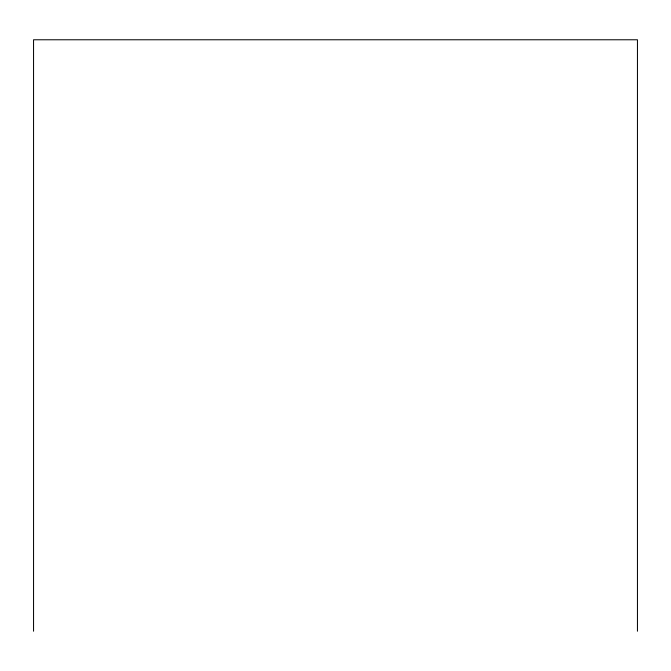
<?xml version="1.0" encoding="UTF-8"?>
<svg xmlns="http://www.w3.org/2000/svg" width="671" height="671" viewBox="0 0 671 671"><rect width="100%" height="100%" fill="white"/><g stroke="black" fill="none" stroke-linecap="round" stroke-linejoin="round"><path stroke-width="1.01" d="M637.45 631.226L637.45 39.774L33.55 39.774L33.55 631.226"/></g></svg>
